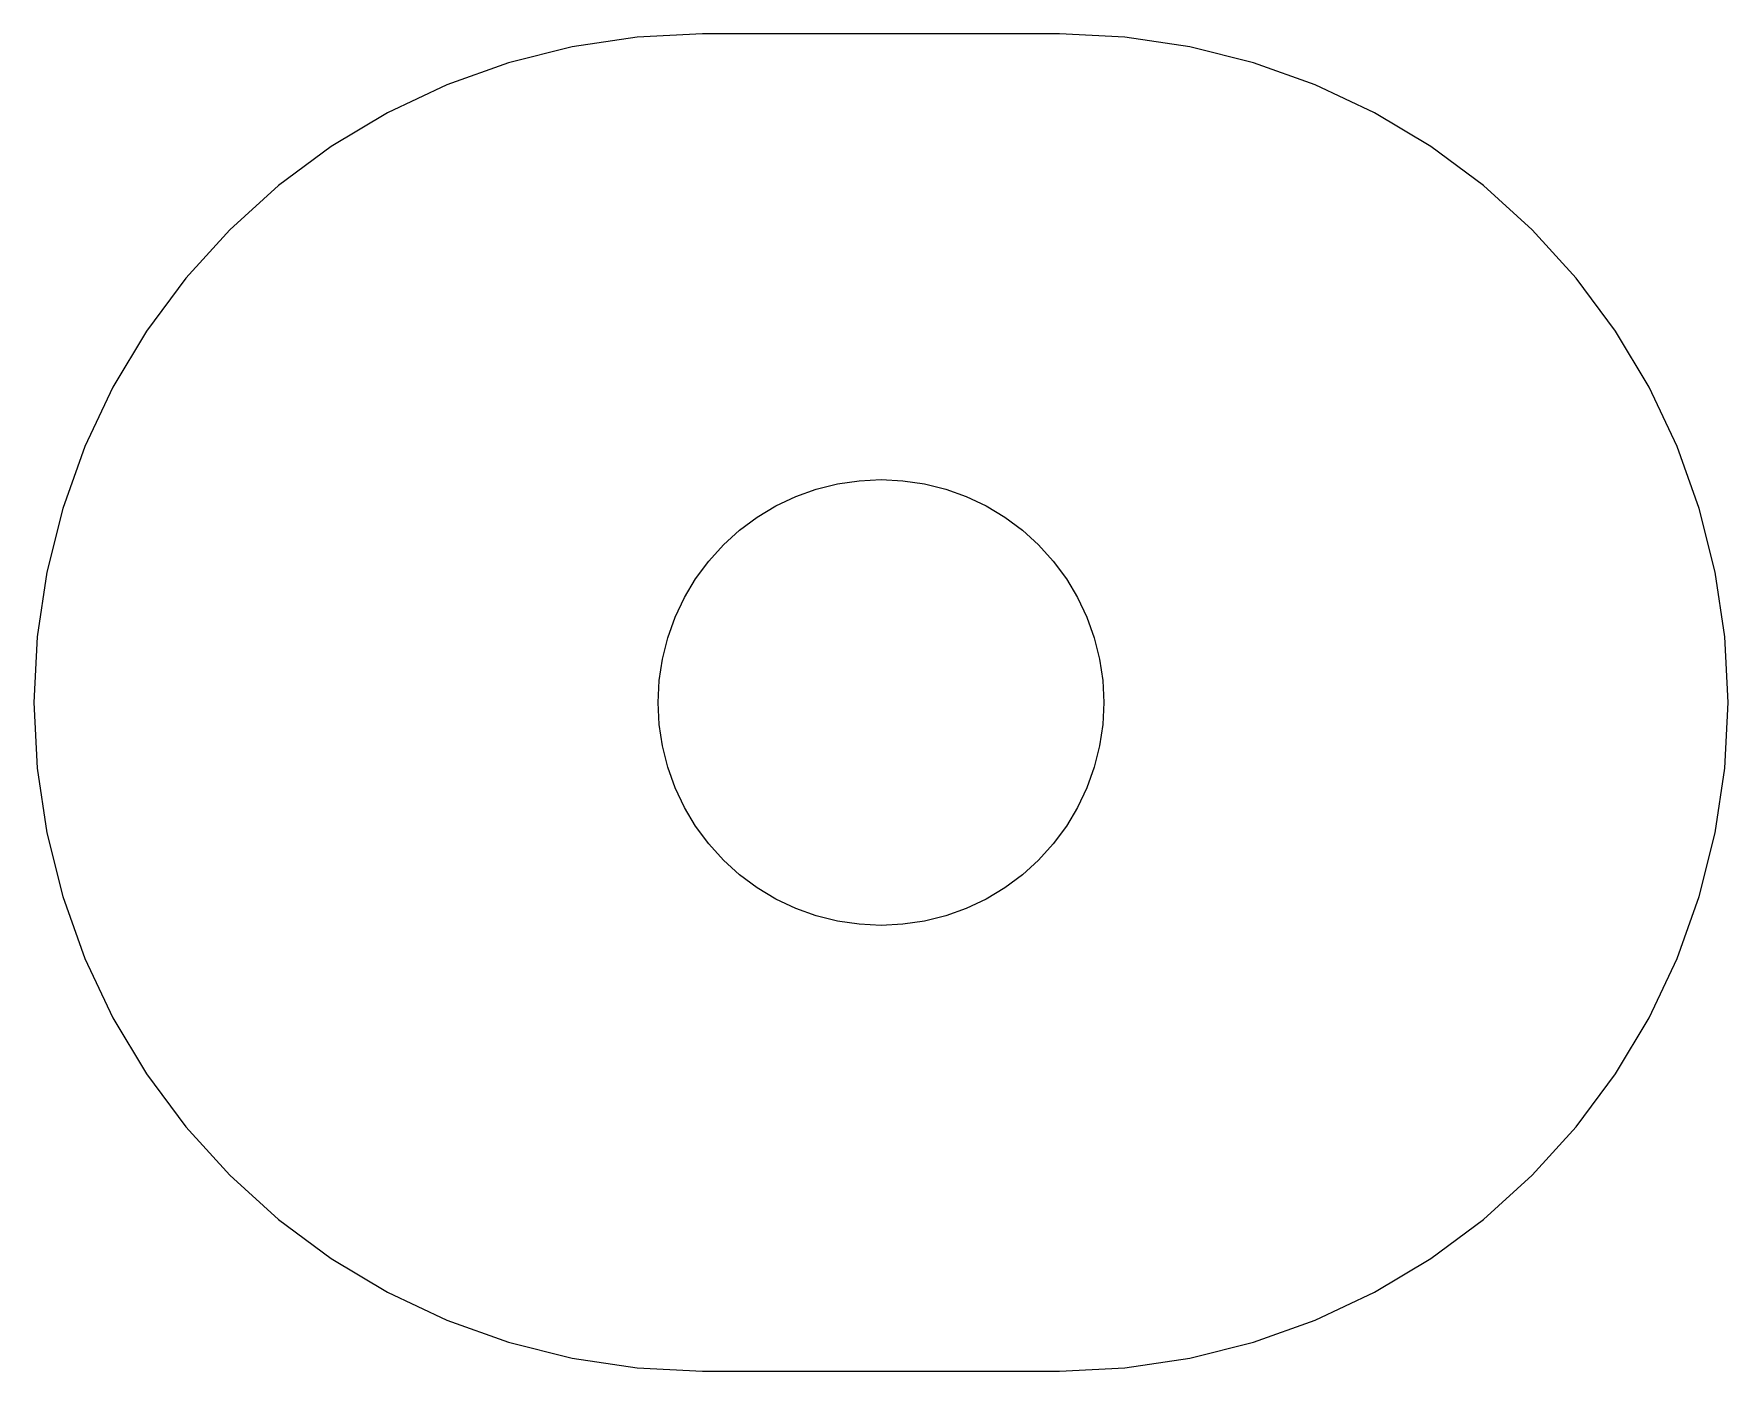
# Model space of a CAD drawing. Header units: metres. Extents: x -5.7 to 5.7, y -4.5 to 4.5.
import ezdxf

# ---------------------------------------------------------------- set-up
doc = ezdxf.new("R2010")
doc.units = ezdxf.units.M

msp = doc.modelspace()

# ---------------------------------------------------------------- linework, layer by layer
for p, q in [((-1.64107, 4.47832), (-2.0779, 4.41353)), ((-1.2, 4.5), (-1.64107, 4.47832)), ((1.2, 4.5), (-1.2, 4.5)), ((1.64107, 4.47832), (1.2, 4.5)), ((2.0779, 4.41353), (1.64107, 4.47832)), ((-2.0779, 4.41353), (-2.50627, 4.30623)), ((2.50627, 4.30623), (2.0779, 4.41353)), ((-2.50627, 4.30623), (-2.92207, 4.15746)), ((2.92207, 4.15746), (2.50627, 4.30623)), ((-2.92207, 4.15746), (-3.32127, 3.96864)), ((3.32127, 3.96864), (2.92207, 4.15746)), ((-3.32127, 3.96864), (-3.70006, 3.74161)), ((3.70006, 3.74161), (3.32127, 3.96864)), ((-3.70006, 3.74161), (-4.05476, 3.47855)), ((4.05476, 3.47855), (3.70006, 3.74161)), ((-4.05476, 3.47855), (-4.38197, 3.18198)), ((4.38197, 3.18198), (4.05476, 3.47855)), ((-4.38197, 3.18198), (-4.67854, 2.85477)), ((4.67854, 2.85477), (4.38197, 3.18198)), ((-4.67854, 2.85477), (-4.9416, 2.50006)), ((4.9416, 2.50006), (4.67854, 2.85477)), ((-4.9416, 2.50006), (-5.16864, 2.12128)), ((5.16864, 2.12128), (4.9416, 2.50006)), ((-5.16864, 2.12128), (-5.35745, 1.72206)), ((5.35745, 1.72206), (5.16864, 2.12128)), ((-5.35745, 1.72206), (-5.50623, 1.30627)), ((5.50623, 1.30627), (5.35745, 1.72206)), ((-0.292633, 1.47118), (-0.147018, 1.49277)), ((-0.147018, 1.49277), (0, 1.5)), ((0, 1.5), (0.147018, 1.49277)), ((0.147018, 1.49277), (0.292633, 1.47118)), ((-0.707092, 1.32288), (-0.57402, 1.38582)), ((-0.57402, 1.38582), (-0.435425, 1.43541)), ((-0.435425, 1.43541), (-0.292633, 1.47118)), ((0.292633, 1.47118), (0.435425, 1.43541)), ((0.435425, 1.43541), (0.57402, 1.38582)), ((0.57402, 1.38582), (0.707092, 1.32288)), ((-5.50623, 1.30627), (-5.61353, 0.877899)), ((-0.833344, 1.24719), (-0.707092, 1.32288)), ((0.707092, 1.32288), (0.833344, 1.24719)), ((5.61353, 0.877899), (5.50623, 1.30627)), ((-1.06065, 1.06065), (-0.951584, 1.15952)), ((-0.951584, 1.15952), (-0.833344, 1.24719)), ((0.833344, 1.24719), (0.951584, 1.15952)), ((0.951584, 1.15952), (1.06065, 1.06065)), ((-1.15952, 0.951584), (-1.06065, 1.06065)), ((1.06065, 1.06065), (1.15952, 0.951584)), ((-1.24719, 0.833344), (-1.15952, 0.951584)), ((1.15952, 0.951584), (1.24719, 0.833344)), ((-5.61353, 0.877899), (-5.67833, 0.441071)), ((-1.32288, 0.707092), (-1.24719, 0.833344)), ((1.24719, 0.833344), (1.32288, 0.707092)), ((5.67833, 0.441071), (5.61353, 0.877899)), ((-1.38582, 0.57402), (-1.32288, 0.707092)), ((1.32288, 0.707092), (1.38582, 0.57402)), ((-1.43541, 0.435425), (-1.38582, 0.57402)), ((1.38582, 0.57402), (1.43541, 0.435425)), ((-5.67833, 0.441071), (-5.7, 0)), ((-1.47118, 0.292633), (-1.43541, 0.435425)), ((1.43541, 0.435425), (1.47118, 0.292633)), ((5.7, 0), (5.67833, 0.441071)), ((-1.49277, 0.147018), (-1.47118, 0.292633)), ((1.47118, 0.292633), (1.49277, 0.147018)), ((-1.5, 0), (-1.49277, 0.147018)), ((1.49277, 0.147018), (1.5, 0)), ((-5.7, 0), (-5.67833, -0.441071)), ((-1.49277, -0.147018), (-1.5, 0)), ((1.5, 0), (1.49277, -0.147018)), ((5.67833, -0.441071), (5.7, 0)), ((-1.47118, -0.292633), (-1.49277, -0.147018)), ((1.49277, -0.147018), (1.47118, -0.292633)), ((-1.43541, -0.435425), (-1.47118, -0.292633)), ((1.47118, -0.292633), (1.43541, -0.435425)), ((-5.67833, -0.441071), (-5.61353, -0.877899)), ((-1.38582, -0.57402), (-1.43541, -0.435425)), ((1.43541, -0.435425), (1.38582, -0.57402)), ((5.61353, -0.877899), (5.67833, -0.441071)), ((-1.32288, -0.707092), (-1.38582, -0.57402)), ((1.38582, -0.57402), (1.32288, -0.707092)), ((-1.24719, -0.833344), (-1.32288, -0.707092)), ((1.32288, -0.707092), (1.24719, -0.833344)), ((-5.61353, -0.877899), (-5.50623, -1.30627)), ((-1.15952, -0.951584), (-1.24719, -0.833344)), ((1.24719, -0.833344), (1.15952, -0.951584)), ((5.50623, -1.30627), (5.61353, -0.877899)), ((-1.06065, -1.06065), (-1.15952, -0.951584)), ((1.15952, -0.951584), (1.06065, -1.06065)), ((-0.951584, -1.15952), (-1.06065, -1.06065)), ((1.06065, -1.06065), (0.951584, -1.15952)), ((-0.833344, -1.24719), (-0.951584, -1.15952)), ((-0.707092, -1.32288), (-0.833344, -1.24719)), ((0.833344, -1.24719), (0.707092, -1.32288)), ((0.951584, -1.15952), (0.833344, -1.24719)), ((-5.50623, -1.30627), (-5.35745, -1.72206)), ((-0.57402, -1.38582), (-0.707092, -1.32288)), ((0.707092, -1.32288), (0.57402, -1.38582)), ((5.35745, -1.72206), (5.50623, -1.30627)), ((-0.435425, -1.43541), (-0.57402, -1.38582)), ((-0.292633, -1.47118), (-0.435425, -1.43541)), ((-0.147018, -1.49277), (-0.292633, -1.47118)), ((0.292633, -1.47118), (0.147018, -1.49277)), ((0.435425, -1.43541), (0.292633, -1.47118)), ((0.57402, -1.38582), (0.435425, -1.43541)), ((0, -1.5), (-0.147018, -1.49277)), ((0.147018, -1.49277), (0, -1.5)), ((-5.35745, -1.72206), (-5.16864, -2.12128)), ((5.16864, -2.12128), (5.35745, -1.72206)), ((-5.16864, -2.12128), (-4.9416, -2.50006)), ((4.9416, -2.50006), (5.16864, -2.12128)), ((-4.9416, -2.50006), (-4.67854, -2.85477)), ((4.67854, -2.85477), (4.9416, -2.50006)), ((-4.67854, -2.85477), (-4.38197, -3.18198)), ((4.38197, -3.18198), (4.67854, -2.85477)), ((-4.38197, -3.18198), (-4.05476, -3.47855)), ((4.05476, -3.47855), (4.38197, -3.18198)), ((-4.05476, -3.47855), (-3.70006, -3.74161)), ((3.70006, -3.74161), (4.05476, -3.47855)), ((-3.70006, -3.74161), (-3.32127, -3.96864)), ((3.32127, -3.96864), (3.70006, -3.74161)), ((-3.32127, -3.96864), (-2.92207, -4.15746)), ((2.92207, -4.15746), (3.32127, -3.96864)), ((-2.92207, -4.15746), (-2.50627, -4.30623)), ((2.50627, -4.30623), (2.92207, -4.15746)), ((-2.50627, -4.30623), (-2.0779, -4.41353)), ((2.0779, -4.41353), (2.50627, -4.30623)), ((-2.0779, -4.41353), (-1.64107, -4.47832)), ((1.64107, -4.47832), (2.0779, -4.41353)), ((-1.64107, -4.47832), (-1.2, -4.5)), ((-1.2, -4.5), (1.2, -4.5)), ((1.2, -4.5), (1.64107, -4.47832))]:
    msp.add_line(p, q)

doc.saveas('drawing.dxf')
